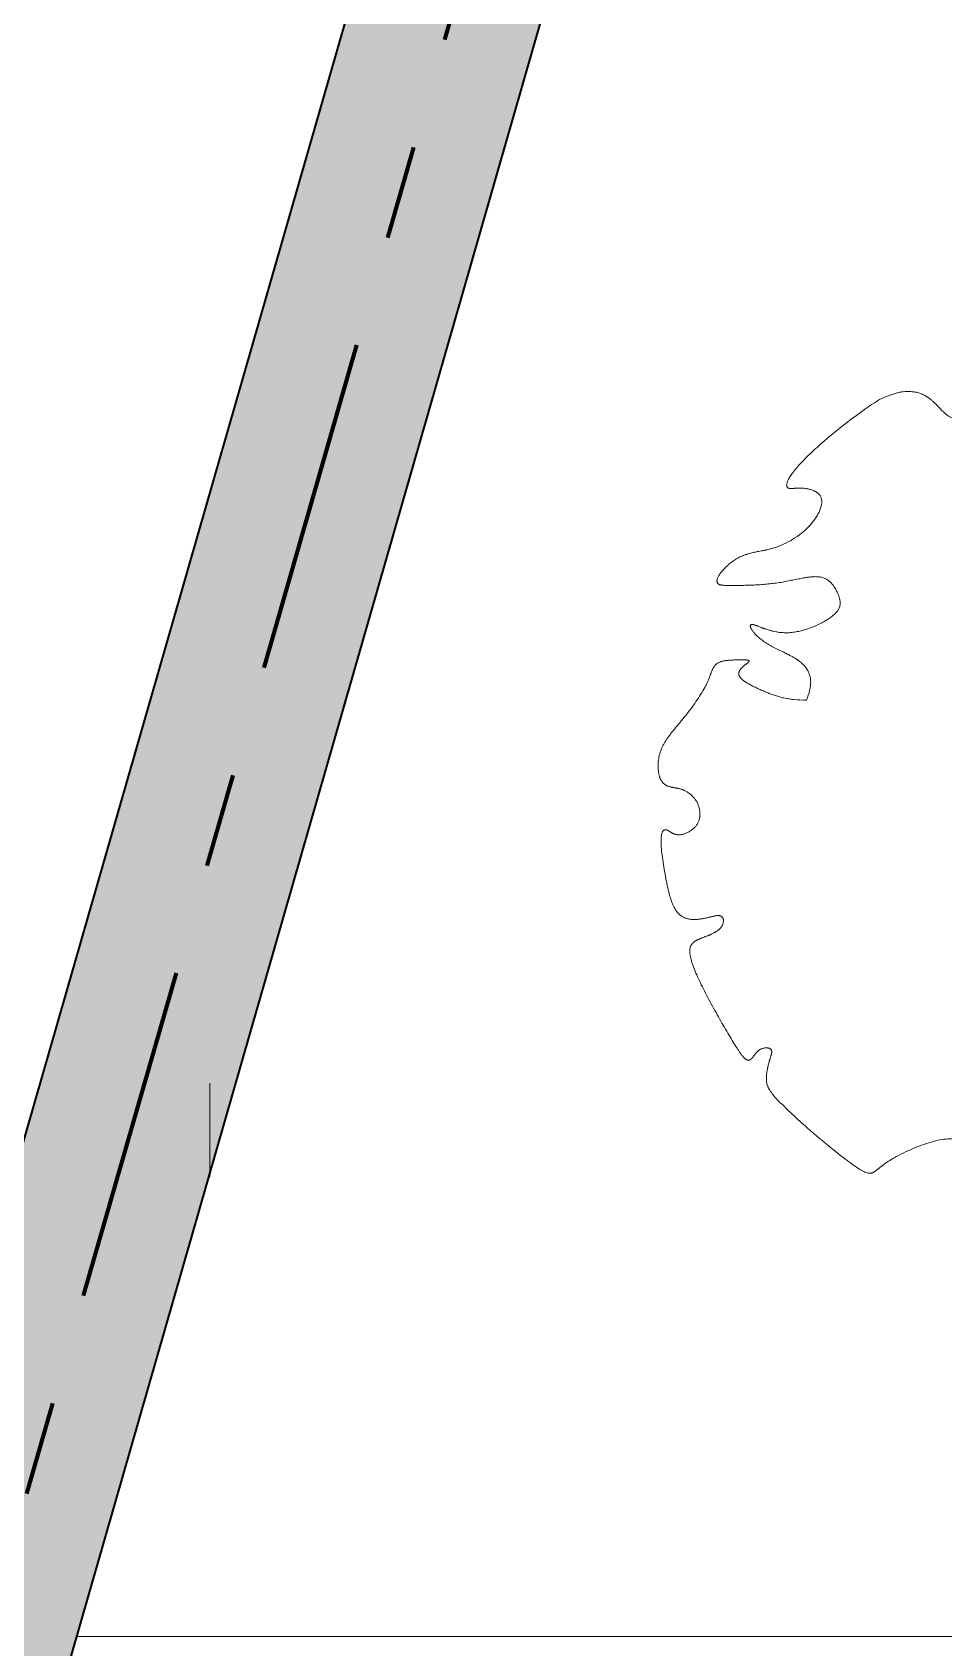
# Model space of a CAD drawing. Header units: metres. Extents: x -144 to 1000, y -717 to 29.
# Drawn here: x 167.493 to 168.463, y -566.533 to -564.814 of the extents above; entities that cross this region are included whole.
import ezdxf

# ---------------------------------------------------------------- set-up
doc = ezdxf.new("R2010")
doc.units = ezdxf.units.M
doc.linetypes.add('Dash Dot 3_16_', pattern=[0.595313, 0.357187, -0.119063, 0, -0.119063])
doc.layers.get('0').update_dxf_attribs({"color": 1})
for name, color, linetype, lineweight in [('A-DETL', 1, 'Continuous', 9), ('A-DETL-GENF', 1, 'Continuous', 9), ('A-FLOR', 2, 'Continuous', 9), ('A-WALL', 4, 'Continuous', 9)]:
    doc.layers.add(name, color=color, linetype=linetype, lineweight=lineweight)
doc.layers.add('A-WALL-PATT', color=7, linetype='Continuous', lineweight=35, true_color=0x9c9c9c)

# ---------------------------------------------------------------- blocks, each defined once
blk = doc.blocks.new('Q')
at = {"layer": 'A-WALL-PATT', "true_color": 0x747474}
blk.add_hatch(color=8, dxfattribs=at).paths.add_polyline_path([(172.5661, -508.1493), (176.1278, -495.7554), (175.9197, -495.7554), (172.3739, -508.0941)])
at = {"layer": 'A-DETL', "color": 7, "linetype": 'Dash Dot 3_16_', "lineweight": 70}
blk.add_line((171.9379, -509.9983), (178.9187, -485.7064), dxfattribs=at)
at = {"layer": 'A-DETL', "color": 253, "true_color": 0xb6b6b6}
blk.add_line((173.6083, -504.5262), (173.6083, -504.4262), dxfattribs=at)
at = {"layer": 'A-DETL-GENF'}
for points, knots in [([(174.6396, -503.6742), (174.6378, -503.6737), (174.6338, -503.6721), (174.6294, -503.6694), (174.6269, -503.6669), (174.6257, -503.6656), (174.6251, -503.6648), (174.6247, -503.6642), (174.6242, -503.6636), (174.6237, -503.6628), (174.6231, -503.6618), (174.6226, -503.6607), (174.6222, -503.6598), (174.6219, -503.6592), (174.6217, -503.6585), (174.6213, -503.6576), (174.6209, -503.6565), (174.6206, -503.6554), (174.6203, -503.6545), (174.6201, -503.6538), (174.6198, -503.6531), (174.6196, -503.6522), (174.6193, -503.6511), (174.619, -503.65), (174.6187, -503.6492), (174.6185, -503.6485), (174.6183, -503.6479), (174.618, -503.6471), (174.6176, -503.6461), (174.6172, -503.6451), (174.6169, -503.6443), (174.6166, -503.6438), (174.6163, -503.6433), (174.616, -503.6426), (174.6154, -503.6417), (174.6147, -503.6408), (174.6132, -503.639), (174.6111, -503.6374), (174.6081, -503.6359), (174.6056, -503.6349), (174.6029, -503.6342), (174.5989, -503.6334), (174.5932, -503.6328), (174.5854, -503.6325), (174.5766, -503.6326), (174.5668, -503.6328), (174.5527, -503.6335), (174.538, -503.6346), (174.5243, -503.6363), (174.5148, -503.6379), (174.5066, -503.6399), (174.4975, -503.6431), (174.4908, -503.6474), (174.4857, -503.6531), (174.4825, -503.6582), (174.4796, -503.6643), (174.4769, -503.6713), (174.4743, -503.6795), (174.4715, -503.6889), (174.4686, -503.6988), (174.4657, -503.7086), (174.4629, -503.7179), (174.4607, -503.7246), (174.459, -503.7291), (174.4578, -503.7321), (174.4568, -503.7342), (174.456, -503.7357), (174.4552, -503.737), (174.4544, -503.7381), (174.4536, -503.7389), (174.453, -503.7393), (174.4524, -503.7397), (174.4517, -503.7399), (174.4512, -503.74), (174.4508, -503.7399), (174.4501, -503.7398), (174.4492, -503.7394), (174.4473, -503.738), (174.4453, -503.7353), (174.443, -503.7313), (174.4413, -503.7278), (174.4397, -503.7243), (174.4384, -503.7212), (174.4371, -503.7181), (174.4354, -503.714), (174.4337, -503.7098), (174.4324, -503.7065), (174.4314, -503.7039), (174.4304, -503.7015), (174.4292, -503.6983), (174.4277, -503.6946), (174.4259, -503.6905), (174.4244, -503.687), (174.4232, -503.6846), (174.4223, -503.683), (174.4217, -503.682), (174.421, -503.6811), (174.4204, -503.6803), (174.4199, -503.6798), (174.4193, -503.6793), (174.4189, -503.6791), (174.4185, -503.679), (174.418, -503.679), (174.4172, -503.6792), (174.4164, -503.68), (174.4158, -503.681), (174.4153, -503.682), (174.4149, -503.6831), (174.4144, -503.6844), (174.4139, -503.6858), (174.4135, -503.6875), (174.413, -503.6894), (174.4125, -503.6912), (174.4121, -503.6932), (174.4116, -503.6954), (174.4111, -503.6976), (174.4105, -503.6997), (174.41, -503.7018), (174.4094, -503.7039), (174.4089, -503.706), (174.4084, -503.7076), (174.408, -503.7088), (174.4076, -503.7099), (174.407, -503.7113), (174.4063, -503.7128), (174.4056, -503.7141), (174.4049, -503.7152), (174.4041, -503.7161), (174.4033, -503.7169), (174.4016, -503.7181), (174.3994, -503.7185), (174.3967, -503.7177), (174.3951, -503.7169), (174.3939, -503.7161), (174.3925, -503.7152), (174.3911, -503.714), (174.3899, -503.7129), (174.389, -503.7121), (174.3885, -503.7116), (174.388, -503.7111), (174.3873, -503.7104), (174.3862, -503.7093), (174.3848, -503.7077), (174.3833, -503.7061), (174.3822, -503.705), (174.3816, -503.7043), (174.3811, -503.7038), (174.3806, -503.7034), (174.3799, -503.7027), (174.3786, -503.7015), (174.3772, -503.7002), (174.3756, -503.6988), (174.3744, -503.6978), (174.3734, -503.6971), (174.3726, -503.6966), (174.3722, -503.6963), (174.3718, -503.696), (174.3713, -503.6958), (174.3706, -503.6954), (174.3694, -503.6946), (174.3675, -503.6937), (174.3652, -503.6926), (174.3628, -503.6917), (174.3608, -503.6911), (174.3595, -503.6909), (174.359, -503.6908), (174.3583, -503.6907), (174.3558, -503.6904), (174.3513, -503.69), (174.3462, -503.6903), (174.3425, -503.691), (174.3399, -503.6916), (174.3353, -503.6929), (174.3281, -503.6955), (174.3219, -503.6983), (174.3186, -503.7)], [0.6711378, 0.6711378, 0.6711378, 0.6711378, 0.6753927, 0.6806283, 0.6832461, 0.684555, 0.6852094, 0.6858639, 0.6865183, 0.6871728, 0.6884817, 0.6897906, 0.690445, 0.6910995, 0.6917539, 0.6924084, 0.6937173, 0.6950262, 0.6956806, 0.6963351, 0.6969895, 0.697644, 0.6989529, 0.7002618, 0.7009162, 0.7015707, 0.7022251, 0.7028796, 0.7041885, 0.7054974, 0.7061518, 0.7068063, 0.7074607, 0.7081152, 0.7094241, 0.710733, 0.7120419, 0.7172775, 0.7198953, 0.7225131, 0.7251309, 0.7277487, 0.7329843, 0.7382199, 0.7434555, 0.7486911, 0.7539267, 0.7643979, 0.7696335, 0.7748691, 0.7801047, 0.7853403, 0.7958115, 0.8010471, 0.8062827, 0.8115183, 0.8167539, 0.8219895, 0.8272251, 0.8324607, 0.8376963, 0.8429319, 0.8481675, 0.8507853, 0.8534031, 0.8560209, 0.8573298, 0.8586387, 0.8612565, 0.8625654, 0.8638743, 0.8651832, 0.8664921, 0.867801, 0.8684555, 0.8691099, 0.8717277, 0.8743455, 0.8795812, 0.882199, 0.8848168, 0.8874346, 0.8887435, 0.8900524, 0.8926702, 0.895288, 0.8965969, 0.8979058, 0.8992147, 0.9005236, 0.9031414, 0.9057592, 0.908377, 0.9109948, 0.9123037, 0.9136126, 0.9149215, 0.9162304, 0.9175393, 0.9188482, 0.9201571, 0.9208115, 0.921466, 0.9240838, 0.9267016, 0.9280105, 0.9293194, 0.9306283, 0.9319372, 0.9332461, 0.934555, 0.9358639, 0.9371728, 0.9384817, 0.9397906, 0.9410995, 0.9424084, 0.9437173, 0.9450262, 0.9463351, 0.947644, 0.9482984, 0.9489529, 0.9502618, 0.9515707, 0.9528796, 0.9541885, 0.9554974, 0.9568063, 0.9581152, 0.9633508, 0.9659686, 0.9672775, 0.9685864, 0.9698953, 0.9712042, 0.9725131, 0.9731675, 0.9734948, 0.973822, 0.9744764, 0.9751309, 0.9764398, 0.9777487, 0.9784031, 0.9787304, 0.9790576, 0.9793848, 0.979712, 0.9803665, 0.9816754, 0.9823298, 0.9829843, 0.9836387, 0.983966, 0.9841296, 0.9842932, 0.9845386, 0.984784, 0.9852749, 0.9862565, 0.9872382, 0.9882199, 0.9892016, 0.989447, 0.9895697, 0.9896924, 0.9901832, 0.9921466, 0.9941099, 0.9946008, 0.9950916, 0.9960733, 0.9980366, 1, 1, 1, 1]), ([(174.3186, -503.7), (174.3103, -503.7056), (174.2945, -503.7167), (174.2736, -503.733), (174.2558, -503.7481), (174.2415, -503.7616), (174.2328, -503.7711), (174.2285, -503.7767), (174.2265, -503.7795), (174.2252, -503.7815), (174.2242, -503.7834), (174.2234, -503.7851), (174.2228, -503.7866), (174.2224, -503.7877), (174.2222, -503.7886), (174.2221, -503.7894), (174.2221, -503.7902), (174.2223, -503.791), (174.2224, -503.7915), (174.2226, -503.7917), (174.2226, -503.7919), (174.2228, -503.7921), (174.2229, -503.7923), (174.2232, -503.7926), (174.2237, -503.7929), (174.2242, -503.7931), (174.2247, -503.7932), (174.225, -503.7933), (174.2254, -503.7934), (174.2256, -503.7934), (174.2259, -503.7934), (174.2262, -503.7935), (174.2269, -503.7935), (174.2277, -503.7934), (174.2286, -503.7934), (174.2293, -503.7933), (174.2299, -503.7933), (174.2304, -503.7932), (174.2308, -503.7932), (174.2312, -503.7932), (174.2317, -503.7932), (174.2327, -503.7931), (174.2341, -503.793), (174.2356, -503.7929), (174.2368, -503.7929), (174.2377, -503.793), (174.2387, -503.793), (174.24, -503.7931), (174.2417, -503.7933), (174.2434, -503.7936), (174.2447, -503.7938), (174.2456, -503.794), (174.2466, -503.7943), (174.2479, -503.7947), (174.2495, -503.7952), (174.251, -503.7958), (174.2522, -503.7964), (174.253, -503.7968), (174.2537, -503.7973), (174.2547, -503.798), (174.2559, -503.799), (174.2571, -503.8002), (174.2581, -503.8016), (174.2587, -503.8031), (174.2592, -503.8047), (174.2594, -503.8065), (174.2595, -503.8083), (174.2593, -503.8102), (174.2589, -503.8122), (174.2583, -503.8143), (174.2573, -503.817), (174.2555, -503.8206), (174.2529, -503.825), (174.2497, -503.8293), (174.2449, -503.8349), (174.238, -503.8412), (174.2287, -503.8477), (174.2204, -503.8521), (174.2145, -503.8545), (174.2111, -503.8558), (174.2085, -503.8566), (174.206, -503.8574), (174.2035, -503.858), (174.2015, -503.8585), (174.1998, -503.8589), (174.1986, -503.8591), (174.1973, -503.8594), (174.1957, -503.8597), (174.1937, -503.8601), (174.1912, -503.8606), (174.1892, -503.861), (174.1876, -503.8613), (174.186, -503.8617), (174.184, -503.8622), (174.182, -503.8627), (174.1805, -503.8631), (174.1793, -503.8635), (174.1781, -503.8639), (174.1766, -503.8645), (174.1738, -503.8655), (174.1708, -503.867), (174.1677, -503.8688), (174.1655, -503.8703), (174.1632, -503.872), (174.1611, -503.8736), (174.1591, -503.8754), (174.1572, -503.8772), (174.1553, -503.8791), (174.1537, -503.8809), (174.1523, -503.8826), (174.151, -503.8843), (174.15, -503.886), (174.1491, -503.8875), (174.1485, -503.8888), (174.1482, -503.89), (174.148, -503.891), (174.148, -503.8916), (174.148, -503.8919), (174.148, -503.8922), (174.1481, -503.8926), (174.1482, -503.8932), (174.1484, -503.8938), (174.1488, -503.8944), (174.1492, -503.8947), (174.1495, -503.895), (174.1499, -503.8952), (174.1504, -503.8955), (174.1511, -503.8958), (174.152, -503.896), (174.1527, -503.8961), (174.1532, -503.8962), (174.1536, -503.8963), (174.1541, -503.8963), (174.1549, -503.8964), (174.1561, -503.8965), (174.1578, -503.8965), (174.1597, -503.8965), (174.1617, -503.8965), (174.1647, -503.8965), (174.1688, -503.8965), (174.1745, -503.8965), (174.1796, -503.8964), (174.1839, -503.8962), (174.1883, -503.8961), (174.1939, -503.8958), (174.2008, -503.8952), (174.2076, -503.8945), (174.2132, -503.8937), (174.2176, -503.893), (174.2208, -503.8924), (174.224, -503.8918), (174.2271, -503.8911), (174.2301, -503.8905), (174.2331, -503.8899), (174.236, -503.8894), (174.2388, -503.8888), (174.2411, -503.8884), (174.2429, -503.8881), (174.2442, -503.8879), (174.2455, -503.8878), (174.2472, -503.8876), (174.2492, -503.8874), (174.2516, -503.8872), (174.2535, -503.8872), (174.255, -503.8873), (174.2564, -503.8874), (174.2589, -503.8878), (174.2614, -503.8885), (174.2637, -503.8895), (174.2654, -503.8905), (174.2667, -503.8914), (174.2676, -503.8922), (174.2683, -503.8928), (174.269, -503.8935), (174.2699, -503.8944), (174.2709, -503.8956), (174.2719, -503.8969), (174.2726, -503.8979), (174.2731, -503.8987), (174.2736, -503.8994), (174.2742, -503.9005), (174.2752, -503.9024), (174.2765, -503.9051), (174.2775, -503.9076), (174.2781, -503.9096), (174.2785, -503.911), (174.2788, -503.9124), (174.279, -503.9137), (174.2791, -503.9148), (174.2791, -503.9157), (174.2791, -503.9163), (174.279, -503.917), (174.2789, -503.9178), (174.2787, -503.9189), (174.2783, -503.9201), (174.2775, -503.9218), (174.2762, -503.9239), (174.274, -503.9264), (174.271, -503.929), (174.2674, -503.9317), (174.2631, -503.9344), (174.2567, -503.9379), (174.2495, -503.941), (174.2419, -503.9436), (174.2361, -503.9452), (174.2303, -503.9463), (174.2246, -503.947), (174.2202, -503.947), (174.2167, -503.9467), (174.2141, -503.9465), (174.2117, -503.9461), (174.2093, -503.9456), (174.2073, -503.9452), (174.2058, -503.9448), (174.2044, -503.9444), (174.2026, -503.9439), (174.2005, -503.9432), (174.1989, -503.9427), (174.1976, -503.9422), (174.1967, -503.9419), (174.1958, -503.9416), (174.1947, -503.9412), (174.1933, -503.9406), (174.192, -503.9401), (174.1911, -503.9397), (174.1905, -503.9395), (174.1901, -503.9394), (174.1896, -503.9392), (174.1889, -503.939), (174.1879, -503.9386), (174.187, -503.9383), (174.1864, -503.9382), (174.186, -503.9381), (174.1858, -503.9381), (174.1855, -503.9381), (174.1851, -503.9381), (174.1845, -503.9381), (174.184, -503.9383), (174.1836, -503.9387), (174.1834, -503.9394), (174.1835, -503.9404), (174.1837, -503.9412), (174.1841, -503.9421), (174.1847, -503.9432), (174.1854, -503.9443), (174.1862, -503.9455), (174.1872, -503.9467), (174.1884, -503.948), (174.1897, -503.9494), (174.1912, -503.9508), (174.1928, -503.9523), (174.1952, -503.9543), (174.1986, -503.9568), (174.2027, -503.9594), (174.2058, -503.9611), (174.2076, -503.9622), (174.209, -503.9629), (174.2105, -503.9637), (174.2125, -503.9646), (174.2151, -503.9658), (174.2178, -503.9671), (174.2197, -503.968), (174.2207, -503.9685), (174.2215, -503.9689), (174.2223, -503.9693), (174.2234, -503.9699), (174.2252, -503.9708), (174.228, -503.9722), (174.2306, -503.9737), (174.2323, -503.9748), (174.2333, -503.9755), (174.234, -503.976), (174.2347, -503.9765), (174.2356, -503.9772), (174.2372, -503.9785), (174.2394, -503.9804), (174.2414, -503.9824), (174.2426, -503.984), (174.2432, -503.9849), (174.2436, -503.9857), (174.2441, -503.9864), (174.2446, -503.9874), (174.2455, -503.9892), (174.2466, -503.9919), (174.2473, -503.9948), (174.2476, -503.9973), (174.2477, -503.9993), (174.2476, -504.0014), (174.2473, -504.0043), (174.2463, -504.0098), (174.2447, -504.0149), (174.2432, -504.0186)], [0, 0, 0, 0, 0.014286, 0.028571, 0.042857, 0.057143, 0.071429, 0.078571, 0.082143, 0.085714, 0.089286, 0.092857, 0.096429, 0.1, 0.101786, 0.103571, 0.107143, 0.110714, 0.1125, 0.113393, 0.114286, 0.115179, 0.116071, 0.117857, 0.121429, 0.123214, 0.125, 0.126786, 0.127679, 0.128571, 0.129464, 0.130357, 0.132143, 0.135714, 0.1375, 0.139286, 0.141071, 0.141964, 0.142857, 0.14375, 0.144643, 0.146429, 0.15, 0.153571, 0.155357, 0.157143, 0.158929, 0.160714, 0.164286, 0.167857, 0.169643, 0.171429, 0.173214, 0.175, 0.178571, 0.182143, 0.183929, 0.185714, 0.1875, 0.189286, 0.192857, 0.196429, 0.2, 0.203571, 0.207143, 0.210714, 0.214286, 0.217857, 0.221429, 0.225, 0.228571, 0.235714, 0.242857, 0.25, 0.257143, 0.271429, 0.285714, 0.3, 0.307143, 0.310714, 0.314286, 0.317857, 0.321429, 0.325, 0.326786, 0.328571, 0.330357, 0.332143, 0.335714, 0.339286, 0.342857, 0.344643, 0.346429, 0.35, 0.353571, 0.355357, 0.357143, 0.358929, 0.360714, 0.364286, 0.371429, 0.375, 0.378571, 0.382143, 0.385714, 0.389286, 0.392857, 0.396429, 0.4, 0.403571, 0.407143, 0.410714, 0.414286, 0.417857, 0.421429, 0.425, 0.426786, 0.427679, 0.428571, 0.430357, 0.432143, 0.435714, 0.439286, 0.441071, 0.442857, 0.444643, 0.446429, 0.45, 0.453571, 0.455357, 0.457143, 0.458036, 0.458929, 0.460714, 0.464286, 0.467857, 0.471429, 0.475, 0.478571, 0.485714, 0.492857, 0.5, 0.503571, 0.507143, 0.514286, 0.521429, 0.528571, 0.535714, 0.539286, 0.542857, 0.546429, 0.55, 0.553571, 0.557143, 0.560714, 0.564286, 0.567857, 0.569643, 0.571429, 0.573214, 0.575, 0.578571, 0.582143, 0.585714, 0.5875, 0.589286, 0.592857, 0.6, 0.603571, 0.607143, 0.610714, 0.6125, 0.614286, 0.616071, 0.617857, 0.621429, 0.625, 0.626786, 0.628571, 0.630357, 0.632143, 0.635714, 0.642857, 0.65, 0.653571, 0.657143, 0.660714, 0.664286, 0.667857, 0.669643, 0.671429, 0.673214, 0.675, 0.678571, 0.682143, 0.685714, 0.692857, 0.7, 0.707143, 0.714286, 0.721429, 0.728571, 0.742857, 0.75, 0.757143, 0.764286, 0.771429, 0.778571, 0.782143, 0.785714, 0.789286, 0.792857, 0.796429, 0.798214, 0.8, 0.803571, 0.807143, 0.810714, 0.8125, 0.814286, 0.816071, 0.817857, 0.821429, 0.825, 0.826786, 0.828571, 0.829464, 0.830357, 0.832143, 0.835714, 0.839286, 0.841071, 0.842857, 0.84375, 0.844643, 0.846429, 0.85, 0.853571, 0.857143, 0.864286, 0.867857, 0.871429, 0.875, 0.878571, 0.882143, 0.885714, 0.889286, 0.892857, 0.896429, 0.9, 0.903571, 0.907143, 0.914286, 0.921429, 0.925, 0.926786, 0.928571, 0.930357, 0.932143, 0.935714, 0.939286, 0.941071, 0.941964, 0.942857, 0.94375, 0.944643, 0.946429, 0.95, 0.953571, 0.955357, 0.95625, 0.957143, 0.958036, 0.958929, 0.960714, 0.964286, 0.967857, 0.969643, 0.970536, 0.971429, 0.972321, 0.973214, 0.975, 0.978571, 0.982143, 0.983929, 0.985714, 0.9875, 0.989286, 0.992857, 1, 1, 1, 1]), ([(174.2432, -504.0186), (174.2384, -504.0185), (174.2317, -504.0182), (174.2252, -504.0174), (174.2218, -504.0168), (174.2192, -504.0163), (174.2168, -504.0157), (174.2145, -504.0151), (174.2123, -504.0144), (174.2101, -504.0137), (174.2079, -504.013), (174.205, -504.012), (174.2015, -504.0106), (174.1971, -504.0088), (174.1928, -504.0069), (174.1886, -504.005), (174.1852, -504.0033), (174.1827, -504.0019), (174.1809, -504.0009), (174.1791, -503.9999), (174.1776, -503.9988), (174.1762, -503.9978), (174.1749, -503.9967), (174.1737, -503.9956), (174.1729, -503.9948), (174.1724, -503.9941), (174.172, -503.9934), (174.1715, -503.9925), (174.1713, -503.9916), (174.1712, -503.991), (174.1711, -503.9906), (174.1711, -503.9904), (174.1711, -503.9901), (174.1711, -503.9898), (174.1712, -503.9892), (174.1715, -503.9885), (174.1718, -503.9878), (174.1721, -503.9873), (174.1723, -503.9869), (174.1725, -503.9866), (174.1726, -503.9864), (174.1728, -503.9861), (174.173, -503.9858), (174.1735, -503.9852), (174.1742, -503.9845), (174.175, -503.9837), (174.1755, -503.9832), (174.1758, -503.9829), (174.176, -503.9827), (174.1763, -503.9825), (174.1766, -503.9822), (174.1771, -503.9818), (174.1779, -503.9811), (174.1787, -503.9805), (174.1792, -503.9801), (174.1795, -503.9799), (174.1797, -503.9797), (174.1799, -503.9796), (174.1801, -503.9794), (174.1805, -503.979), (174.1811, -503.9785), (174.1816, -503.9781), (174.1819, -503.9778), (174.182, -503.9776), (174.1822, -503.9774), (174.1823, -503.9772), (174.1823, -503.9769), (174.1823, -503.9767), (174.1821, -503.9765), (174.1819, -503.9763), (174.1816, -503.9762), (174.1811, -503.9761), (174.1806, -503.976), (174.1801, -503.976), (174.1797, -503.9759), (174.1792, -503.9759), (174.1786, -503.9759), (174.1773, -503.9758), (174.1752, -503.9758), (174.1727, -503.9758), (174.1704, -503.9758), (174.1687, -503.9758), (174.167, -503.9759), (174.1651, -503.9759), (174.1632, -503.976), (174.1613, -503.9761), (174.1595, -503.9763), (174.1577, -503.9765), (174.156, -503.9767), (174.1544, -503.977), (174.1529, -503.9774), (174.1511, -503.978), (174.1494, -503.9788), (174.1481, -503.9796), (174.1472, -503.9803), (174.1465, -503.981), (174.146, -503.9816), (174.1456, -503.982), (174.1453, -503.9825), (174.1448, -503.9831), (174.1443, -503.9839), (174.1438, -503.9848), (174.1435, -503.9855), (174.1432, -503.986), (174.1429, -503.9866), (174.1426, -503.9874), (174.1422, -503.9884), (174.1418, -503.9895), (174.1415, -503.9904), (174.1412, -503.991), (174.141, -503.9917), (174.1406, -503.9926), (174.1402, -503.9938), (174.1396, -503.9953), (174.139, -503.9969), (174.1383, -503.9985), (174.1373, -504.0007), (174.1354, -504.0046), (174.1305, -504.0131), (174.1235, -504.0235), (174.1159, -504.0335), (174.1113, -504.0392), (174.1076, -504.0436), (174.105, -504.0467), (174.1024, -504.0498), (174.1, -504.0528), (174.098, -504.0553), (174.0966, -504.0573), (174.0955, -504.0587), (174.0945, -504.0602), (174.0932, -504.0622), (174.0917, -504.0647), (174.0901, -504.0678), (174.0882, -504.072), (174.0865, -504.0775), (174.0854, -504.0844), (174.0852, -504.091), (174.0858, -504.0961), (174.0866, -504.0993), (174.0872, -504.1011), (174.0877, -504.1023), (174.0883, -504.1034), (174.0889, -504.1045), (174.0896, -504.1056), (174.0903, -504.1065), (174.0912, -504.1074), (174.0921, -504.1082), (174.093, -504.1087), (174.0937, -504.1092), (174.0944, -504.1096), (174.0954, -504.11), (174.0967, -504.1105), (174.0979, -504.1108), (174.0987, -504.111), (174.0991, -504.1111), (174.0995, -504.1112), (174.0999, -504.1113), (174.1003, -504.1114), (174.1012, -504.1116), (174.1025, -504.1118), (174.1038, -504.112), (174.1048, -504.1122), (174.1055, -504.1123), (174.106, -504.1124), (174.1065, -504.1126), (174.1075, -504.1128), (174.1088, -504.1131), (174.1101, -504.1134), (174.1112, -504.1138), (174.112, -504.1141), (174.1127, -504.1144), (174.1137, -504.1148), (174.1155, -504.1157), (174.1188, -504.1177), (174.123, -504.1216), (174.127, -504.1272), (174.129, -504.1326), (174.1298, -504.1371), (174.13, -504.1399), (174.1298, -504.1421), (174.1295, -504.1444), (174.1289, -504.1465), (174.1281, -504.1486), (174.1273, -504.1501), (174.1264, -504.1516), (174.125, -504.1534), (174.1233, -504.1551), (174.1213, -504.1567), (174.1198, -504.1577), (174.1183, -504.1587), (174.1166, -504.1595), (174.1149, -504.1603), (174.1128, -504.1611), (174.1106, -504.1616), (174.1087, -504.1619), (174.1076, -504.162), (174.1069, -504.162), (174.1062, -504.1619), (174.1053, -504.1618), (174.1044, -504.1616), (174.1035, -504.1614), (174.1029, -504.1612), (174.1024, -504.161), (174.102, -504.1609), (174.1017, -504.1607), (174.1014, -504.1606), (174.1011, -504.1605), (174.1006, -504.1602), (174.1001, -504.1599), (174.0996, -504.1596), (174.0991, -504.1593), (174.0986, -504.159), (174.0982, -504.1587), (174.0979, -504.1586), (174.0977, -504.1584), (174.0975, -504.1583), (174.0972, -504.1581), (174.0968, -504.1579), (174.0964, -504.1577), (174.0959, -504.1574), (174.0954, -504.1571), (174.0949, -504.1569), (174.0947, -504.1568), (174.0945, -504.1567), (174.0943, -504.1567), (174.0941, -504.1566), (174.0937, -504.1566), (174.0931, -504.1565), (174.0925, -504.1566), (174.0919, -504.1568), (174.0914, -504.1571), (174.0909, -504.1576), (174.0904, -504.1581), (174.0896, -504.1595), (174.0887, -504.1626), (174.0884, -504.1687), (174.0888, -504.1768), (174.0899, -504.1861), (174.0914, -504.196), (174.0931, -504.206), (174.095, -504.2155), (174.0966, -504.2228), (174.0981, -504.2282), (174.0994, -504.232), (174.1007, -504.2355), (174.1019, -504.2382), (174.103, -504.2402), (174.1041, -504.2421), (174.1056, -504.2442), (174.1076, -504.2464), (174.1098, -504.2483), (174.1119, -504.2494), (174.1136, -504.2502), (174.1149, -504.2507), (174.1163, -504.2511), (174.1177, -504.2514), (174.1192, -504.2517), (174.1207, -504.2519), (174.1222, -504.252), (174.1237, -504.252), (174.1253, -504.252), (174.1269, -504.2519), (174.1285, -504.2518), (174.1301, -504.2516), (174.1317, -504.2513), (174.1334, -504.2511), (174.135, -504.2507), (174.1366, -504.2503), (174.138, -504.25), (174.1391, -504.2498), (174.1399, -504.2496), (174.1406, -504.2494), (174.1417, -504.2492), (174.143, -504.2488), (174.1442, -504.2486), (174.145, -504.2484), (174.1455, -504.2483), (174.1459, -504.2483), (174.1462, -504.2482), (174.1466, -504.2481), (174.1474, -504.248), (174.1485, -504.2479), (174.1495, -504.2479), (174.1502, -504.2479), (174.1507, -504.248), (174.1512, -504.2481), (174.1518, -504.2483), (174.1525, -504.2486), (174.1531, -504.2491), (174.1535, -504.2495), (174.1539, -504.2499), (174.1543, -504.2505), (174.1546, -504.2515), (174.1548, -504.2525), (174.1549, -504.2535), (174.1548, -504.2545), (174.1546, -504.2561), (174.154, -504.2576), (174.1533, -504.2591), (174.1525, -504.2601), (174.1517, -504.2612), (174.1508, -504.2622), (174.1497, -504.2631), (174.1485, -504.264), (174.1475, -504.2647), (174.1466, -504.2652), (174.146, -504.2656), (174.1454, -504.266), (174.1445, -504.2665), (174.1433, -504.2671), (174.1421, -504.2676), (174.1411, -504.268), (174.1404, -504.2684), (174.1397, -504.2687), (174.1388, -504.2691), (174.1376, -504.2695), (174.1365, -504.27), (174.1355, -504.2703), (174.1347, -504.2707), (174.1336, -504.2711), (174.1323, -504.2716), (174.1312, -504.272), (174.1304, -504.2723), (174.1298, -504.2726), (174.1292, -504.2728), (174.1285, -504.2732), (174.1276, -504.2736), (174.1267, -504.274), (174.126, -504.2744), (174.1255, -504.2747), (174.125, -504.2749), (174.1244, -504.2753), (174.1237, -504.2758), (174.123, -504.2763), (174.1225, -504.2768), (174.1222, -504.2771), (174.1218, -504.2775), (174.1214, -504.278), (174.1207, -504.2789), (174.1199, -504.2804), (174.1193, -504.2824), (174.119, -504.2847), (174.1191, -504.2873), (174.1195, -504.291), (174.1207, -504.2962), (174.1231, -504.3032), (174.1263, -504.3109), (174.1315, -504.322), (174.1377, -504.3341), (174.1444, -504.3464), (174.1495, -504.3557), (174.1546, -504.3646), (174.1596, -504.373), (174.1642, -504.3808), (174.1677, -504.3865), (174.1703, -504.3905), (174.1718, -504.3928), (174.1729, -504.3944), (174.1738, -504.3956), (174.1746, -504.3967), (174.1754, -504.3976), (174.1761, -504.3985), (174.1769, -504.3993), (174.1776, -504.3999), (174.1784, -504.4005), (174.1791, -504.401), (174.1798, -504.4013), (174.1804, -504.4016), (174.1811, -504.4017), (174.1818, -504.4017), (174.1825, -504.4016), (174.183, -504.4014), (174.1834, -504.4012), (174.1838, -504.401), (174.1841, -504.4007), (174.1845, -504.4004), (174.185, -504.3999), (174.1854, -504.3994), (174.1857, -504.399), (174.186, -504.3987), (174.1862, -504.3984), (174.1864, -504.3982), (174.1866, -504.398), (174.1868, -504.3977), (174.1872, -504.3971), (174.1878, -504.3963), (174.1885, -504.3954), (174.1889, -504.3948), (174.1892, -504.3945), (174.1894, -504.3943), (174.1896, -504.394), (174.1899, -504.3937), (174.1905, -504.3931), (174.1913, -504.3923), (174.1921, -504.3916), (174.1928, -504.391), (174.1934, -504.3906), (174.194, -504.3903), (174.1948, -504.3899), (174.196, -504.3894), (174.1973, -504.389), (174.1986, -504.3887), (174.2, -504.3886), (174.2013, -504.3886), (174.2026, -504.3888), (174.2034, -504.389), (174.2039, -504.3891), (174.2042, -504.3893), (174.2047, -504.3896), (174.2053, -504.39), (174.2057, -504.3906), (174.206, -504.3911), (174.2061, -504.3914), (174.2061, -504.3916), (174.2062, -504.3918), (174.2062, -504.3921), (174.2063, -504.3927), (174.2062, -504.3934), (174.2061, -504.3942), (174.2059, -504.3949), (174.2058, -504.3954), (174.2057, -504.3958), (174.2056, -504.3962), (174.2056, -504.3965), (174.2054, -504.397), (174.2052, -504.3978), (174.2048, -504.3991), (174.2044, -504.4004), (174.204, -504.4015), (174.2038, -504.4024), (174.2035, -504.4032), (174.2032, -504.4044), (174.2028, -504.4059), (174.2024, -504.4076), (174.2022, -504.4087), (174.202, -504.4094), (174.2019, -504.41), (174.2018, -504.4107), (174.2015, -504.4117), (174.2013, -504.4131), (174.201, -504.4147), (174.2007, -504.4165), (174.2006, -504.4178), (174.2006, -504.4186), (174.2006, -504.4189), (174.2006, -504.4194), (174.2006, -504.4204), (174.2006, -504.422), (174.2006, -504.4239), (174.2009, -504.426), (174.2013, -504.4277), (174.2018, -504.429), (174.2021, -504.4297), (174.2026, -504.4309), (174.2039, -504.4334), (174.2066, -504.4374), (174.2094, -504.4409), (174.211, -504.4427)], [0, 0, 0, 0, 0.008264, 0.012397, 0.014463, 0.016529, 0.018595, 0.020661, 0.022727, 0.024793, 0.02686, 0.028926, 0.033058, 0.03719, 0.041322, 0.045455, 0.049587, 0.051653, 0.053719, 0.055785, 0.057851, 0.059917, 0.061983, 0.06405, 0.066116, 0.067149, 0.068182, 0.070248, 0.072314, 0.073347, 0.073864, 0.07438, 0.074897, 0.075413, 0.076446, 0.078512, 0.079545, 0.080579, 0.081612, 0.082128, 0.082645, 0.083161, 0.083678, 0.084711, 0.086777, 0.088843, 0.089876, 0.090393, 0.090909, 0.091426, 0.091942, 0.092975, 0.095041, 0.097107, 0.09814, 0.098657, 0.099174, 0.09969, 0.100207, 0.10124, 0.103306, 0.105372, 0.106405, 0.107438, 0.108471, 0.109504, 0.110537, 0.113636, 0.115186, 0.116219, 0.117769, 0.119835, 0.121901, 0.122934, 0.123967, 0.125, 0.126033, 0.128099, 0.132231, 0.136364, 0.13843, 0.140496, 0.142562, 0.144628, 0.146694, 0.14876, 0.150826, 0.152893, 0.154959, 0.157025, 0.159091, 0.161157, 0.165289, 0.167355, 0.169421, 0.171488, 0.172521, 0.173554, 0.174587, 0.17562, 0.177686, 0.179752, 0.180785, 0.181818, 0.182851, 0.183884, 0.18595, 0.188017, 0.18905, 0.190083, 0.191116, 0.192149, 0.194215, 0.196281, 0.198347, 0.200413, 0.202479, 0.206612, 0.214876, 0.231405, 0.239669, 0.247934, 0.252066, 0.256198, 0.260331, 0.264463, 0.268595, 0.270661, 0.272727, 0.274793, 0.27686, 0.280992, 0.285124, 0.289256, 0.297521, 0.305785, 0.31405, 0.322314, 0.326446, 0.328512, 0.330579, 0.332645, 0.334711, 0.336777, 0.338843, 0.340909, 0.342975, 0.345041, 0.346074, 0.347107, 0.349174, 0.35124, 0.353306, 0.354339, 0.354855, 0.355372, 0.355888, 0.356405, 0.357438, 0.359504, 0.36157, 0.362603, 0.363636, 0.364153, 0.364669, 0.365702, 0.367769, 0.369835, 0.370868, 0.371901, 0.372934, 0.373967, 0.376033, 0.380165, 0.38843, 0.396694, 0.404959, 0.409091, 0.413223, 0.415289, 0.417355, 0.421488, 0.423554, 0.42562, 0.427686, 0.429752, 0.433884, 0.43595, 0.438017, 0.440083, 0.442149, 0.444215, 0.446281, 0.450413, 0.452479, 0.453512, 0.454545, 0.455579, 0.456612, 0.458678, 0.459711, 0.460744, 0.461777, 0.462293, 0.46281, 0.463326, 0.463843, 0.464876, 0.465909, 0.466942, 0.467975, 0.469008, 0.470041, 0.470558, 0.471074, 0.471591, 0.472107, 0.47314, 0.474174, 0.475207, 0.477273, 0.478306, 0.478822, 0.479339, 0.479855, 0.480372, 0.481405, 0.483471, 0.485537, 0.487603, 0.489669, 0.491736, 0.493802, 0.495868, 0.504132, 0.512397, 0.520661, 0.528926, 0.53719, 0.545455, 0.553719, 0.561983, 0.566116, 0.570248, 0.57438, 0.578512, 0.580579, 0.582645, 0.586777, 0.590909, 0.595041, 0.599174, 0.60124, 0.603306, 0.605372, 0.607438, 0.609504, 0.61157, 0.613636, 0.615702, 0.617769, 0.619835, 0.621901, 0.623967, 0.626033, 0.628099, 0.630165, 0.632231, 0.634298, 0.635331, 0.636364, 0.637397, 0.63843, 0.640496, 0.642562, 0.643595, 0.644112, 0.644628, 0.645145, 0.645661, 0.646694, 0.64876, 0.650826, 0.65186, 0.652893, 0.653926, 0.654959, 0.657025, 0.659091, 0.660124, 0.661157, 0.663223, 0.665289, 0.667355, 0.669421, 0.671488, 0.673554, 0.677686, 0.679752, 0.681818, 0.683884, 0.68595, 0.688017, 0.690083, 0.692149, 0.693182, 0.694215, 0.695248, 0.696281, 0.698347, 0.700413, 0.701446, 0.702479, 0.703512, 0.704545, 0.706612, 0.708678, 0.709711, 0.710744, 0.71281, 0.714876, 0.716942, 0.717975, 0.719008, 0.720041, 0.721074, 0.72314, 0.725207, 0.72624, 0.727273, 0.728306, 0.729339, 0.731405, 0.733471, 0.734504, 0.735537, 0.73657, 0.737603, 0.739669, 0.743802, 0.747934, 0.752066, 0.756198, 0.760331, 0.768595, 0.77686, 0.785124, 0.793388, 0.809917, 0.818182, 0.826446, 0.834711, 0.842975, 0.85124, 0.859504, 0.863636, 0.867769, 0.869835, 0.871901, 0.873967, 0.876033, 0.878099, 0.880165, 0.882231, 0.884298, 0.886364, 0.88843, 0.890496, 0.892562, 0.894628, 0.896694, 0.89876, 0.899793, 0.900826, 0.90186, 0.902893, 0.904959, 0.905992, 0.907025, 0.908058, 0.908574, 0.909091, 0.909607, 0.910124, 0.911157, 0.913223, 0.915289, 0.916322, 0.916839, 0.917355, 0.917872, 0.918388, 0.919421, 0.921488, 0.923554, 0.924587, 0.92562, 0.926653, 0.927686, 0.929752, 0.931818, 0.933884, 0.93595, 0.938017, 0.940083, 0.942149, 0.942665, 0.943182, 0.944215, 0.946281, 0.948347, 0.94938, 0.949897, 0.950413, 0.95093, 0.951446, 0.952479, 0.954545, 0.955579, 0.956612, 0.957645, 0.958161, 0.958678, 0.959194, 0.959711, 0.960744, 0.96281, 0.964876, 0.965909, 0.966942, 0.967975, 0.969008, 0.971074, 0.97314, 0.974174, 0.97469, 0.975207, 0.975981, 0.976756, 0.978306, 0.979855, 0.981405, 0.982955, 0.983342, 0.983536, 0.983729, 0.984504, 0.986054, 0.987603, 0.989153, 0.990702, 0.991477, 0.991865, 0.992252, 0.993802, 0.996901, 1, 1, 1, 1]), ([(174.211, -504.4427), (174.2169, -504.4485), (174.2281, -504.4594), (174.2492, -504.4786), (174.2676, -504.4939), (174.2824, -504.5054), (174.2914, -504.5122), (174.2987, -504.5173), (174.3044, -504.5206), (174.3082, -504.5219), (174.3104, -504.5221), (174.3115, -504.522), (174.3121, -504.5219), (174.3125, -504.5218), (174.3129, -504.5217), (174.3135, -504.5215), (174.3142, -504.5212), (174.3149, -504.5209), (174.3154, -504.5206), (174.3156, -504.5204), (174.3159, -504.5202), (174.3163, -504.52), (174.3169, -504.5195), (174.3176, -504.519), (174.3184, -504.5183), (174.3191, -504.5178), (174.3196, -504.5174), (174.3201, -504.517), (174.3208, -504.5164), (174.3217, -504.5156), (174.3228, -504.5148), (174.3236, -504.5141), (174.3243, -504.5136), (174.325, -504.5131), (174.326, -504.5123), (174.3278, -504.511), (174.3307, -504.5091), (174.3348, -504.5066), (174.3407, -504.5033), (174.3492, -504.499), (174.36, -504.4943), (174.3709, -504.4903), (174.3808, -504.4873), (174.3897, -504.4857), (174.3975, -504.4853), (174.4042, -504.4863), (174.4098, -504.4886), (174.4144, -504.4924), (174.418, -504.4975), (174.4207, -504.5039), (174.4226, -504.5115), (174.4238, -504.5203), (174.4243, -504.5299), (174.4241, -504.5381), (174.4237, -504.5437), (174.4234, -504.5468), (174.4231, -504.5491), (174.4228, -504.5514), (174.4224, -504.5536), (174.4221, -504.5553), (174.4219, -504.5566), (174.4218, -504.5572), (174.4217, -504.5579), (174.4216, -504.5588), (174.4214, -504.5601), (174.4211, -504.5617), (174.421, -504.5633), (174.4209, -504.5643), (174.4209, -504.5649), (174.4209, -504.5654), (174.4209, -504.5658), (174.4209, -504.5664), (174.4209, -504.5673), (174.421, -504.5687), (174.4213, -504.5703), (174.4217, -504.5715), (174.4221, -504.5724), (174.4226, -504.5733), (174.4234, -504.5743), (174.4243, -504.5753), (174.4251, -504.5761), (174.4257, -504.5766), (174.4265, -504.5771), (174.4275, -504.5778), (174.4289, -504.5785), (174.4305, -504.5792), (174.4317, -504.5797), (174.4326, -504.5801), (174.4336, -504.5805), (174.4348, -504.5809), (174.4365, -504.5815), (174.4384, -504.582), (174.4399, -504.5825), (174.4411, -504.5828), (174.4422, -504.5831), (174.4435, -504.5835), (174.4448, -504.5838), (174.4456, -504.5839), (174.4461, -504.5839), (174.4465, -504.5839), (174.4468, -504.5839), (174.4473, -504.5839), (174.448, -504.5839), (174.4488, -504.5837), (174.4496, -504.5835), (174.4502, -504.5833), (174.4507, -504.583), (174.451, -504.5828), (174.4512, -504.5827), (174.4514, -504.5826), (174.4515, -504.5825), (174.4517, -504.5824), (174.452, -504.5821), (174.4525, -504.5817), (174.453, -504.5811), (174.4536, -504.5804), (174.4541, -504.5797), (174.4547, -504.5791), (174.4551, -504.5786), (174.4555, -504.5782), (174.4557, -504.5781), (174.4559, -504.5779), (174.456, -504.5778), (174.4563, -504.5776), (174.4567, -504.5773), (174.4572, -504.5769), (174.458, -504.5764), (174.4589, -504.5758), (174.46, -504.5752), (174.4611, -504.5748), (174.462, -504.5746), (174.4629, -504.5744), (174.4641, -504.5743), (174.4658, -504.5744), (174.4679, -504.5746), (174.47, -504.5751), (174.4722, -504.5757), (174.4745, -504.5766), (174.4767, -504.5777), (174.4788, -504.5788), (174.4806, -504.5801), (174.4823, -504.5815), (174.4836, -504.5827), (174.4845, -504.5835), (174.4849, -504.584), (174.4851, -504.5843), (174.4853, -504.5845), (174.4855, -504.5847), (174.4858, -504.5852), (174.4862, -504.5858), (174.4866, -504.5865), (174.4869, -504.5872), (174.4872, -504.5879), (174.4875, -504.5886), (174.4878, -504.5891), (174.488, -504.5895), (174.4882, -504.5898), (174.4883, -504.59), (174.4885, -504.5903), (174.4887, -504.5905), (174.4889, -504.5908), (174.4892, -504.5912), (174.4896, -504.5918), (174.4901, -504.5924), (174.4908, -504.5929), (174.4914, -504.5932), (174.4921, -504.5935), (174.4929, -504.5938), (174.4938, -504.594), (174.4946, -504.5941), (174.495, -504.5942), (174.4953, -504.5942), (174.4957, -504.5943), (174.4961, -504.5944), (174.497, -504.5945), (174.4983, -504.5947), (174.5, -504.5949), (174.5024, -504.5951), (174.5059, -504.5955), (174.512, -504.5962), (174.5208, -504.597), (174.5308, -504.5978), (174.5394, -504.5983), (174.546, -504.5986), (174.5515, -504.5988), (174.5558, -504.5989), (174.56, -504.5991), (174.5652, -504.5992), (174.5709, -504.5994), (174.5751, -504.5995), (174.5782, -504.5995), (174.5804, -504.5995), (174.5823, -504.5996), (174.584, -504.5996), (174.5854, -504.5995), (174.5864, -504.5995), (174.5873, -504.5994), (174.5884, -504.5993), (174.5896, -504.5991), (174.5905, -504.5989), (174.5912, -504.5987), (174.5923, -504.5983), (174.5937, -504.5975), (174.595, -504.5963), (174.5961, -504.5951), (174.5969, -504.5941), (174.5975, -504.5931), (174.5979, -504.5923), (174.5983, -504.5916), (174.5987, -504.5909), (174.5991, -504.5899), (174.5996, -504.5886), (174.6001, -504.5872), (174.6005, -504.5862), (174.6008, -504.5856), (174.601, -504.5852), (174.6012, -504.5847), (174.6014, -504.5841), (174.6019, -504.583), (174.6024, -504.5816), (174.603, -504.5802), (174.6035, -504.5792), (174.604, -504.5783), (174.6044, -504.5775), (174.6047, -504.577), (174.605, -504.5764), (174.6054, -504.5757), (174.6062, -504.5743), (174.6072, -504.5727), (174.6083, -504.5711), (174.6092, -504.5699), (174.6101, -504.5689), (174.6108, -504.5681), (174.6114, -504.5675), (174.612, -504.5669), (174.6129, -504.5661), (174.6144, -504.5647), (174.6167, -504.5627), (174.6194, -504.5607), (174.6219, -504.5592), (174.6239, -504.5582), (174.6262, -504.5572), (174.6293, -504.5559), (174.6353, -504.5539), (174.6413, -504.5523), (174.6457, -504.5514)], [0, 0, 0, 0, 0.015625, 0.03125, 0.0625, 0.078125, 0.09375, 0.109375, 0.125, 0.140625, 0.148438, 0.152344, 0.154297, 0.15625, 0.158203, 0.160156, 0.164062, 0.167969, 0.169922, 0.170898, 0.171875, 0.173828, 0.175781, 0.179688, 0.183594, 0.185547, 0.1875, 0.189453, 0.191406, 0.195312, 0.199219, 0.201172, 0.203125, 0.205078, 0.207031, 0.210938, 0.21875, 0.226562, 0.234375, 0.25, 0.265625, 0.28125, 0.296875, 0.3125, 0.328125, 0.34375, 0.359375, 0.375, 0.390625, 0.40625, 0.421875, 0.4375, 0.453125, 0.46875, 0.476562, 0.480469, 0.484375, 0.488281, 0.492188, 0.496094, 0.498047, 0.499023, 0.5, 0.501953, 0.503906, 0.507812, 0.511719, 0.513672, 0.514648, 0.515625, 0.516602, 0.517578, 0.519531, 0.523438, 0.527344, 0.53125, 0.533203, 0.535156, 0.539062, 0.542969, 0.544922, 0.546875, 0.548828, 0.550781, 0.554688, 0.558594, 0.560547, 0.5625, 0.564453, 0.566406, 0.570312, 0.574219, 0.578125, 0.580078, 0.582031, 0.585938, 0.589844, 0.591797, 0.592773, 0.59375, 0.594727, 0.595703, 0.597656, 0.601562, 0.603516, 0.605469, 0.607422, 0.608398, 0.608887, 0.609375, 0.609863, 0.610352, 0.611328, 0.613281, 0.615234, 0.617188, 0.619141, 0.621094, 0.623047, 0.624023, 0.624512, 0.625, 0.625488, 0.625977, 0.626953, 0.628906, 0.630859, 0.632812, 0.636719, 0.638672, 0.640625, 0.642578, 0.644531, 0.648438, 0.652344, 0.65625, 0.660156, 0.664062, 0.667969, 0.671875, 0.675781, 0.679688, 0.683594, 0.685547, 0.686523, 0.6875, 0.687988, 0.688477, 0.689453, 0.691406, 0.693359, 0.695312, 0.697266, 0.699219, 0.701172, 0.702148, 0.703125, 0.704102, 0.705078, 0.706055, 0.707031, 0.708984, 0.710938, 0.714844, 0.71875, 0.720703, 0.722656, 0.726562, 0.730469, 0.732422, 0.733398, 0.734375, 0.735352, 0.736328, 0.738281, 0.742188, 0.746094, 0.75, 0.757812, 0.765625, 0.78125, 0.796875, 0.804688, 0.8125, 0.820312, 0.824219, 0.828125, 0.835938, 0.84375, 0.851562, 0.855469, 0.859375, 0.863281, 0.867188, 0.871094, 0.873047, 0.875, 0.878906, 0.882812, 0.886719, 0.888672, 0.890625, 0.898438, 0.90625, 0.910156, 0.914062, 0.917969, 0.919922, 0.921875, 0.923828, 0.925781, 0.929688, 0.933594, 0.935547, 0.936523, 0.9375, 0.938477, 0.939453, 0.941406, 0.945312, 0.947266, 0.949219, 0.951172, 0.952148, 0.953125, 0.954102, 0.955078, 0.957031, 0.960938, 0.962891, 0.964844, 0.966797, 0.967773, 0.96875, 0.969727, 0.970703, 0.972656, 0.976562, 0.980469, 0.982422, 0.984375, 0.986328, 0.988281, 0.992188, 1, 1, 1, 1])]:
    blk.add_open_spline(points, degree=3, knots=knots, dxfattribs=at)
at = {"layer": 'A-FLOR'}
blk.add_line((173.4668, -505.015), (176.1985, -505.015), dxfattribs=at)
at = {"layer": 'A-WALL', "lineweight": 35}
for p, q in [((172.3739, -508.0941), (178.8334, -485.6166)), ((172.5661, -508.1493), (178.9893, -485.7982))]:
    blk.add_line(p, q, dxfattribs=at)

msp = doc.modelspace()

# ---------------------------------------------------------------- block references
at = {"color": 3}
msp.add_blockref('Q', (-5.9265, -61.5061), dxfattribs=at)

doc.saveas('drawing.dxf')
